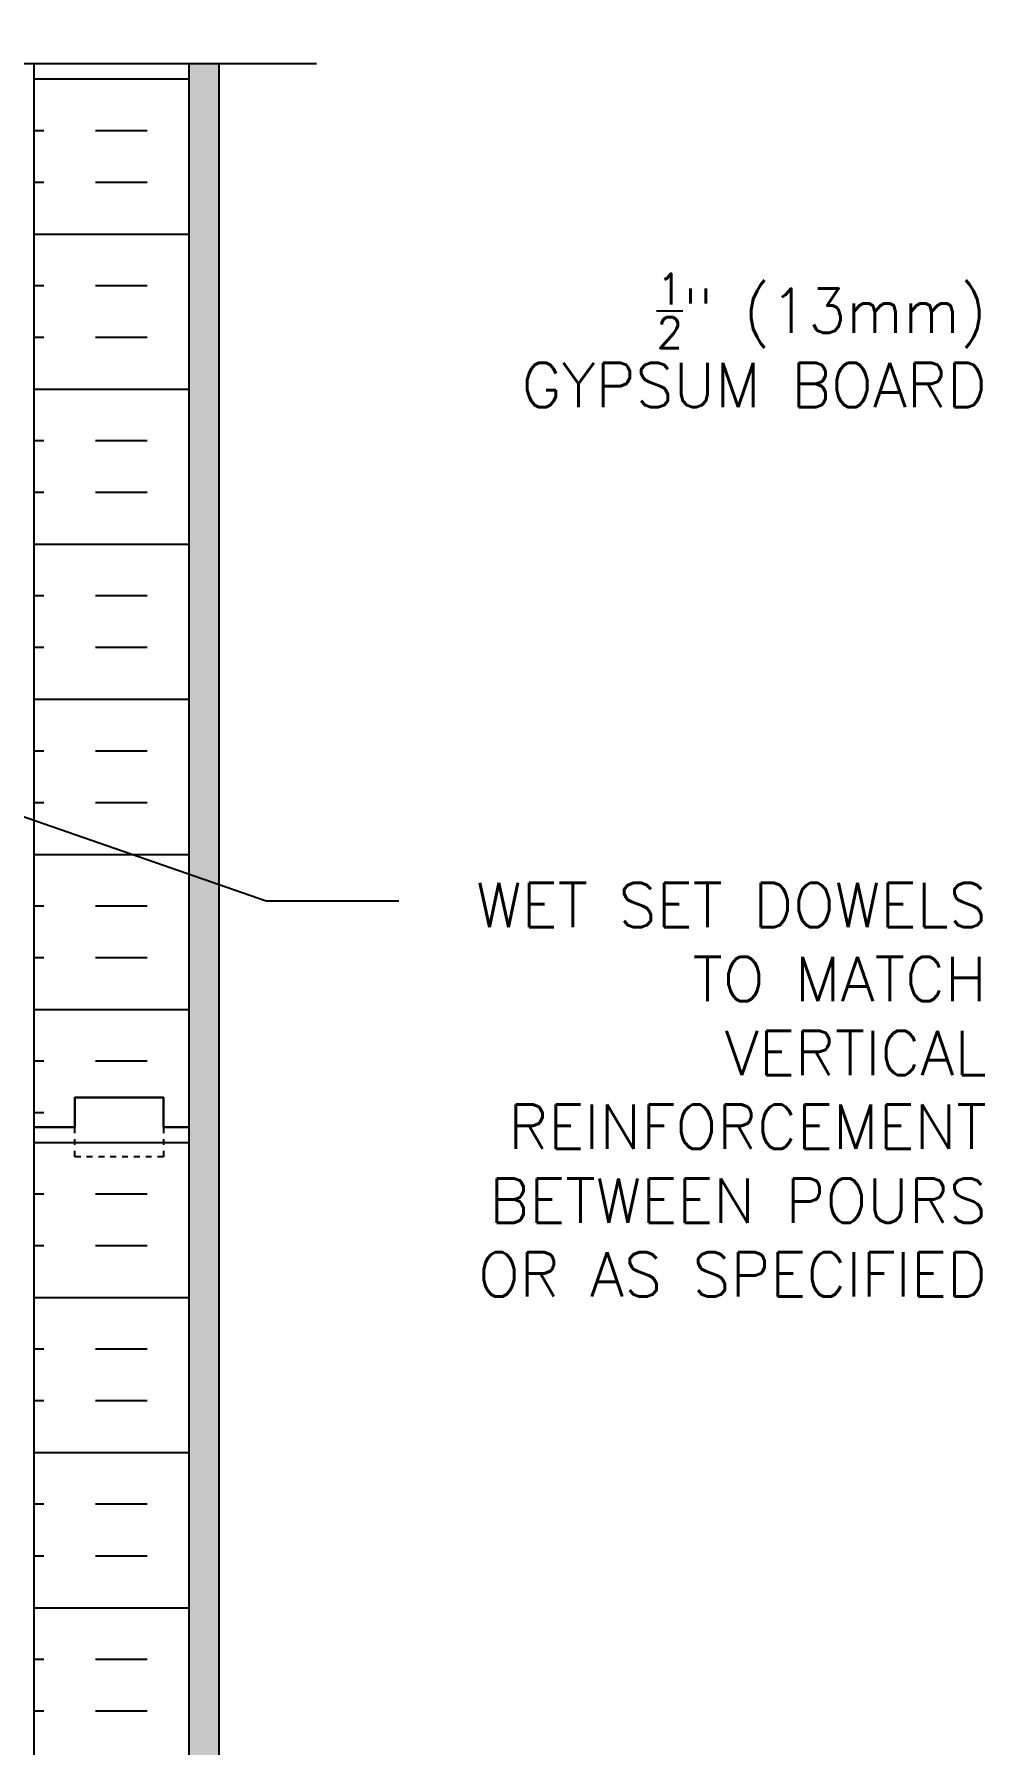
# Model space of a CAD drawing. Header units: inches. Extents: x 319.6 to 370.3, y 144.4 to 237.7.
# Drawn here: x 352 to 368.1, y 208.29 to 237.24 of the extents above; entities that cross this region are included whole.
import ezdxf

# ---------------------------------------------------------------- set-up
doc = ezdxf.new("R2010")
doc.units = ezdxf.units.IN
doc.header["$LTSCALE"] = 0.5
doc.header["$MEASUREMENT"] = 0
doc.linetypes.add('DASHED2', pattern=[0.375, 0.25, -0.125])
doc.linetypes.add('DASHEDX2', pattern=[1.5, 1, -0.5])
for name, color, linetype in [('CUT PLANE', 9, 'Continuous'), ('HATCH', 12, 'Continuous'), ('line25', 2, 'Continuous'), ('LINE50', 5, 'Continuous'), ('LINE9', 9, 'Continuous'), ('TEXT', 4, 'Continuous')]:
    doc.layers.add(name, color=color, linetype=linetype)
doc.styles.add('DIM', font='romans.shx', dxfattribs={"width": 0.7})
doc.styles.add('ROMANS', font='romans.shx', dxfattribs={"height": 1.125})
doc.dimstyles.new('ext_12', dxfattribs={"dimscale": 12, "dimtxt": 0.09375, "dimasz": 0.09375, "dimexe": 0.09375, "dimexo": 0.0625, "dimgap": 0.0625, "dimtad": 1, "dimdec": 1, "dimzin": 3, "dimdsep": 46, "dimlunit": 4, "dimtxsty": 'DIM', "dimcen": 0.09, "dimdle": 0.09375, "dimclrt": 4, "dimadec": 0, "dimazin": 0, "dimtfac": 1, "dimtdec": 1, "dimtmove": 2, "dimatfit": 3, "dimfxl": 0, "dimfrac": 2, "dimtolj": 1, "dimtzin": 0, "dimarcsym": 0})

msp = doc.modelspace()

# ---------------------------------------------------------------- hatches: boundary and pattern name
at = {"layer": 'HATCH'}
h = msp.add_hatch(dxfattribs=at)
h.set_pattern_fill('INSUL', color=256, scale=7, style=0)
h.set_pattern_definition([(180, (3278.161, -178.2666), (0, 2.625), []), (180, (3278.161, -177.3916), (0, 2.625), [0.875, -0.875]), (180, (3278.161, -176.5166), (0, 2.625), [0.875, -0.875])])
h.paths.add_polyline_path([(354.624, 218.743), (354.187, 218.743), (354.187, 219.243), (352.687, 219.243), (352.687, 218.743), (351.999, 218.743), (351.999, 236.743), (352.687, 236.743), (352.687, 237.243), (354.187, 237.243), (354.187, 236.743), (354.624, 236.743)])
h = msp.add_hatch(dxfattribs=at)
h.set_pattern_fill('AR-SAND', color=256, scale=0.25, style=0)
h.set_pattern_definition([(37.5, (379.5837, 162.86056), (-0.0157483, 0.481706), [0, -0.38, 0, -0.425, 0, -0.40625]), (7.5, (379.5837, 162.86056), (0.442444, 0.7055365), [0, -0.205, 0, -0.3425, 0, -0.13125]), (327.5, (379.2762, 162.86056), (0.7785355, 0.0014148), [0, -0.125, 0, -0.45, 0, -0.5875]), (317.5, (379.2762, 162.86056), (0.7515317, 0.219419), [0, -0.0625, 0, -0.295, 0, -0.3375])])
h.paths.add_polyline_path([(355.124, 236.743), (354.624, 236.743), (354.624, 218.743), (354.624, 200.743), (355.124, 200.743)])
h = msp.add_hatch(dxfattribs=at)
h.set_pattern_fill('INSUL', color=256, scale=7, style=0)
h.set_pattern_definition([(180, (3278.161, -196.2666), (0, 2.625), []), (180, (3278.161, -195.3916), (0, 2.625), [0.875, -0.875]), (180, (3278.161, -194.5166), (0, 2.625), [0.875, -0.875])])
h.paths.add_polyline_path([(354.624, 200.743), (354.187, 200.743), (354.187, 201.243), (352.687, 201.243), (352.687, 200.743), (351.999, 200.743), (351.999, 218.743), (352.687, 218.743), (352.687, 219.243), (354.187, 219.243), (354.187, 218.743), (354.624, 218.743)])

# ---------------------------------------------------------------- linework, layer by layer
at = {"layer": 'CUT PLANE'}
msp.add_line((356.781, 236.743), (346.874, 236.743), dxfattribs=at)
at = {"layer": 'line25'}
for p, q in [((351.999, 218.743), (351.999, 236.743)), ((351.999, 200.743), (351.999, 218.743))]:
    msp.add_line(p, q, dxfattribs=at)
at = {"layer": 'LINE50'}
for p, q in [((354.624, 218.743), (354.624, 236.743)), ((354.624, 200.743), (354.624, 218.743))]:
    msp.add_line(p, q, dxfattribs=at)
for points in [[(351.999, 218.743), (352.687, 218.743), (352.687, 219.243), (354.187, 219.243), (354.187, 218.743), (354.624, 218.743)], [(354.624, 218.743), (354.187, 218.743), (354.187, 219.243), (352.687, 219.243), (352.687, 218.743), (351.999, 218.743)]]:
    msp.add_lwpolyline(points, dxfattribs=at)
at = {"layer": 'LINE9'}
msp.add_line((355.124, 236.743), (355.124, 200.743), dxfattribs=at)
at = {"layer": 'LINE9', "linetype": 'DASHED2', "ltscale": 0.15}
msp.add_lwpolyline([(354.187, 218.743), (354.187, 218.743), (354.187, 218.243), (352.687, 218.243), (352.687, 218.743), (352.687, 218.743)], dxfattribs=at)
at = {"layer": 'TEXT'}
msp.add_lwpolyline([(355.124, 232.616, 0, 0.36, 0), (356.204, 232.616, 0, 0, 0), (361.419, 232.616, 0, 0, 0)], format="xyseb", dxfattribs=at)

# ---------------------------------------------------------------- texts
at = {"layer": 'TEXT', "linetype": 'DASHEDX2', "char_height": 0.75, "width": 10.16974, "attachment_point": 6, "style": 'ROMANS'}
for s, insert in [('\\A1; {\\H0.7x;\\S1/2;}" (13mm) GYPSUM BOARD', (368.128, 232.061)), ('WET SET DOWELS TO MATCH VERTICAL REINFORCEMENT BETWEEN POURS OR AS SPECIFIED', (368.128, 219.376))]:
    msp.add_mtext(s, dxfattribs=dict(at, insert=insert))

# ---------------------------------------------------------------- leaders
at = {"layer": 'TEXT'}
msp.add_leader([(342.858, 227.098), (355.93, 222.573), (358.176, 222.573)], dimstyle='ext_12', override={"dimgap": 0.0625, "dimtad": 0}, dxfattribs=at)

doc.saveas('drawing.dxf')
